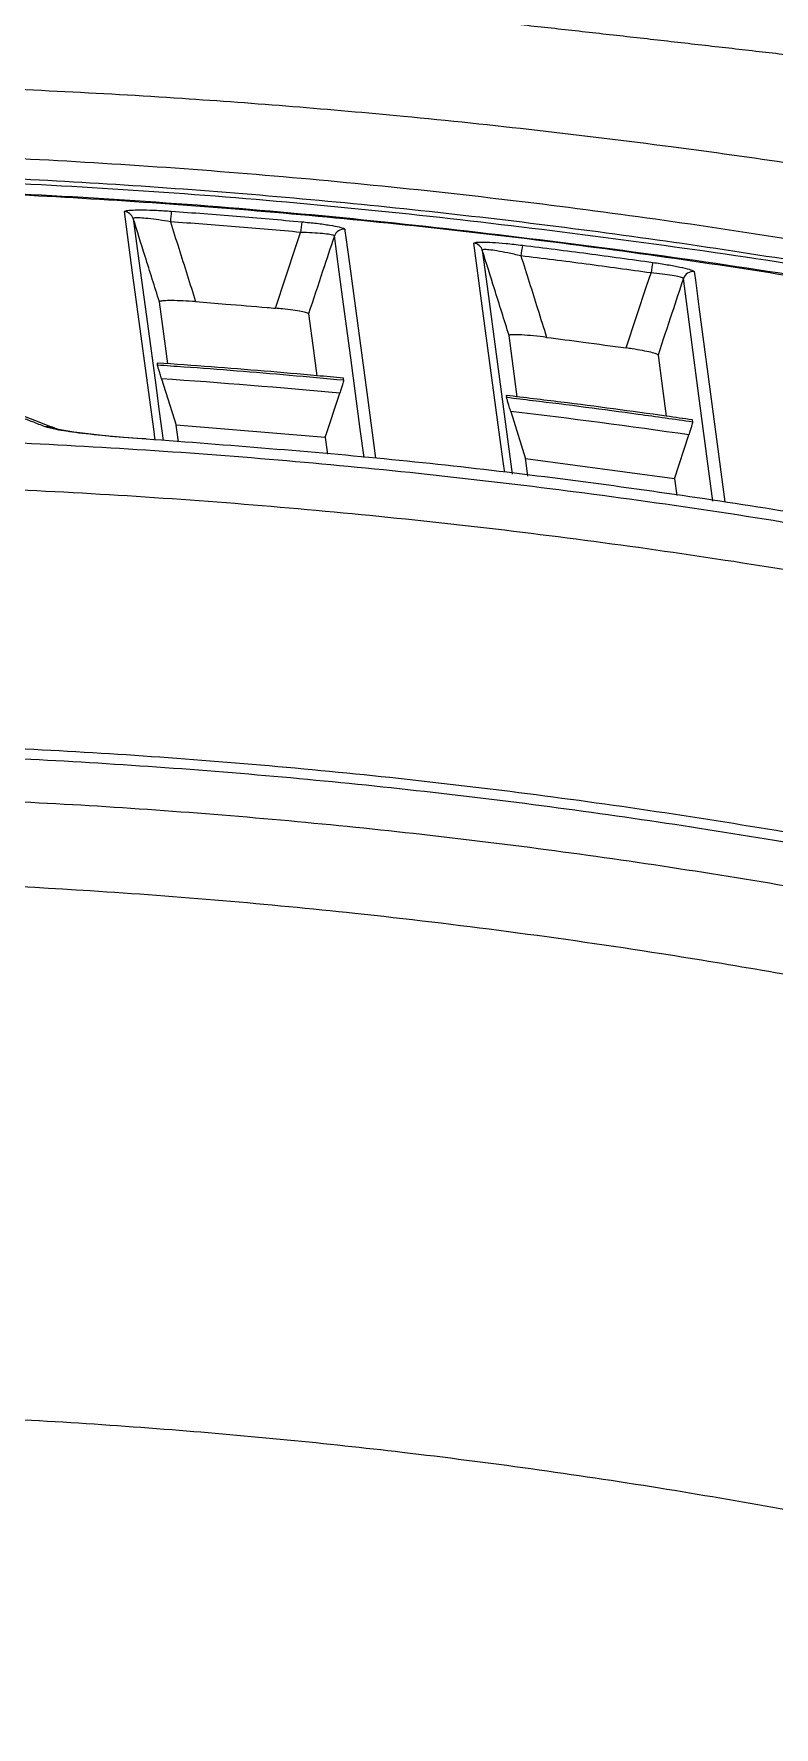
# Model space of a CAD drawing. Extents: x 525 to 609, y 649 to 778.
# Drawn here: x 551.42 to 553.65, y 681.08 to 686.19 of the extents above; entities that cross this region are included whole.
import ezdxf

# ---------------------------------------------------------------- set-up
doc = ezdxf.new("R2010")
doc.units = 0
doc.header["$MEASUREMENT"] = 0
doc.layers.add('1', color=4, linetype='Continuous')

# ---------------------------------------------------------------- blocks, each defined once
blk = doc.blocks.new('JETSETTER')
at = {"layer": '1', "color": 3, "linetype": 'Continuous', "lineweight": 25}
for p, q in [((27.7464, 15.9694), (27.7217, 16.154)), ((26.6608, 16.0711), (26.6615, 16.0656)), ((26.6742, 16.0236), (26.7182, 15.8835)), ((27.2229, 16.0201), (27.2222, 16.0256)), ((27.1674, 15.8468), (27.2112, 15.98)), ((27.7131, 15.9734), (27.7138, 15.9679)), ((27.1674, 15.8468), (26.7182, 15.8835)), ((27.7266, 15.9251), (27.7715, 15.782)), ((28.2748, 15.8941), (28.2741, 15.8996)), ((27.1674, 15.8468), (27.1742, 15.7959)), ((28.22, 15.7224), (28.2633, 15.8544)), ((28.22, 15.7224), (27.7715, 15.782)), ((28.22, 15.7224), (28.2267, 15.6719))]:
    blk.add_line(p, q, dxfattribs=at)
at = {"layer": '1', "color": 3, "linetype": 'Continuous', "lineweight": 25, "flags": 128}
for points in [[(26.655, 15.8404), (26.6543, 15.8453), (26.6516, 15.8652), (26.6409, 15.9448), (26.5979, 16.2631), (26.5871, 16.3429), (26.5621, 16.5278)], [(26.5888, 16.507), (26.6031, 16.4011), (26.6317, 16.1895), (26.6566, 16.0045), (26.6673, 15.9254), (26.6792, 15.8374)], [(27.0175, 16.2364), (27.0804, 16.4257), (27.0934, 16.4651)], [(27.2846, 15.7867), (27.2732, 15.8714), (27.2443, 16.0871), (27.2196, 16.2707), (27.2094, 16.3465), (27.195, 16.4543)], [(27.2263, 16.4747), (27.2269, 16.4697), (27.2296, 16.4498), (27.2404, 16.3698), (27.2834, 16.05), (27.2945, 15.9677), (27.3192, 15.7839)], [(27.708, 15.7418), (27.7074, 15.7468), (27.7047, 15.7669), (27.6939, 15.8473), (27.6509, 16.1684), (27.6155, 16.4326)], [(27.6408, 16.4118), (27.6554, 16.3022), (27.6847, 16.083), (27.7311, 15.736)], [(28.0745, 16.1166), (28.1371, 16.3058), (28.1494, 16.3427)], [(28.2795, 16.3465), (28.2802, 16.3414), (28.2829, 16.3212), (28.2936, 16.2404), (28.3366, 15.9167), (28.3717, 15.6522)], [(28.3357, 15.6548), (28.3237, 15.7453), (28.2937, 15.9718), (28.2467, 16.3262)], [(26.6932, 16.0687), (26.6859, 16.1224), (26.6679, 16.2558)], [(27.1172, 16.2195), (27.13, 16.1242), (27.1423, 16.0329)], [(28.1704, 16.0953), (28.1838, 15.9946), (28.1949, 15.911)], [(26.725, 15.8335), (26.72, 15.8701), (26.7182, 15.8835)], [(26.628, 15.8421), (26.6172, 15.8428), (26.5607, 15.847), (26.5039, 15.852), (26.4529, 15.8574), (26.4099, 15.8629), (26.3806, 15.8676), (26.3635, 15.871), (26.3581, 15.8724), (26.3592, 15.872), (26.3599, 15.8717), (26.36, 15.8717), (26.36, 15.8717), (26.36, 15.8717), (26.36, 15.8717), (26.3589, 15.8721)], [(26.6282, 15.8417), (26.6281, 15.842), (26.628, 15.8421)], [(27.7784, 15.7303), (27.7722, 15.7772), (27.7715, 15.782)]]:
    blk.add_lwpolyline(points, dxfattribs=at)
at = {"layer": '1', "color": 3, "linetype": 'Continuous', "lineweight": 25}
for centre, radius, start, end in [((26.5603, 16.4979), 0.0299, 17.5543, 86.4612), ((27.4778, 16.4489), 0.7784, 174.089, 176.4552), ((27.5964, 16.4273), 0.5044, 172.0468, 175.702), ((27.2235, 16.4448), 0.03, 84.6197, 161.6062), ((27.6122, 16.4028), 0.0299, 17.5042, 83.7127), ((28.0734, 16.3636), 0.3175, 168.6044, 174.4248), ((28.4092, 16.3139), 0.2615, 166.5814, 173.663), ((28.2752, 16.3168), 0.03, 81.8655, 161.6469), ((26.32, 15.7684), 0.1108, 68.8244, 88.2202)]:
    blk.add_arc(centre, radius, start, end, dxfattribs=at)
for centre, major_axis, ratio, start_param, end_param in [((25.2358, -5.2991), (0.1049, 21.3715), 0.992653, 6.194883, 6.22028), ((25.2461, -5.2986), (-0.2639, 21.3692), 0.992617, 6.128028, 6.15354)]:
    blk.add_ellipse(centre, major_axis=major_axis, ratio=ratio, start_param=start_param, end_param=end_param, dxfattribs=at)
for points, knots in [([(18.8029, 16.5674), (18.8386, 16.5766), (18.9118, 16.5956), (19.0246, 16.6243), (19.1432, 16.654), (19.2676, 16.6848), (19.3978, 16.7165), (19.5338, 16.7491), (19.6757, 16.7826), (19.8235, 16.8168), (19.9771, 16.8518), (20.1366, 16.8876), (20.3019, 16.924), (20.4731, 16.961), (20.8104, 17.0326), (21.2679, 17.1257), (21.7999, 17.2285), (22.1986, 17.3029), (22.5755, 17.3716), (22.9751, 17.443), (23.4417, 17.5246), (23.9087, 17.605), (24.3756, 17.6862), (24.8416, 17.7704), (25.2678, 17.8524), (25.6539, 17.9325), (25.9281, 17.9934), (26.1582, 18.0481), (26.3873, 18.1059), (26.629, 18.1741), (26.8257, 18.2368), (26.9375, 18.275), (27.0495, 18.3143), (27.1649, 18.3568), (27.2754, 18.4015), (27.3867, 18.4499), (27.5163, 18.5134), (27.6389, 18.5868), (27.7336, 18.6534), (27.7947, 18.7017), (27.8468, 18.748), (27.8818, 18.7817), (27.9104, 18.8112), (27.9271, 18.8296), (27.9346, 18.8379)], [0, 0, 0, 0, 0.011656, 0.023934, 0.036834, 0.050354, 0.064496, 0.079258, 0.09464, 0.110643, 0.127267, 0.144509, 0.162372, 0.180854, 0.199954, 0.2715, 0.328658, 0.371451, 0.399903, 0.449945, 0.499938, 0.549875, 0.599959, 0.649948, 0.699828, 0.737363, 0.774812, 0.788774, 0.812249, 0.849625, 0.868303, 0.877647, 0.887034, 0.9059, 0.91663, 0.924783, 0.944375, 0.962312, 0.970009, 0.981044, 0.986975, 0.992109, 0.996449, 1, 1, 1, 1]), ([(27.3541, 17.1347), (27.3242, 17.1379), (27.2658, 17.1442), (27.1803, 17.153), (27.0991, 17.1611), (27.0222, 17.1685), (26.9496, 17.1753), (26.8813, 17.1814), (26.7458, 17.1933), (26.5487, 17.2091), (26.1962, 17.2335), (25.7653, 17.2563), (25.2453, 17.2721), (24.7244, 17.276), (24.1984, 17.2681), (23.6541, 17.248), (23.1377, 17.2175), (22.6495, 17.1786), (22.2445, 17.1391), (21.9354, 17.1042), (21.7236, 17.0783), (21.5193, 17.052), (21.2585, 17.0161), (20.9853, 16.9751), (20.751, 16.9375), (20.5659, 16.9064), (20.3821, 16.8743), (20.1996, 16.841), (20.0182, 16.8067), (19.8382, 16.7713), (19.6595, 16.7349), (19.4821, 16.6975), (19.3061, 16.6591), (19.1316, 16.6197), (18.9584, 16.5796), (18.8436, 16.5518), (18.7864, 16.538)], [0, 0, 0, 0, 0.010688, 0.02086, 0.030516, 0.039655, 0.048276, 0.056379, 0.063964, 0.096469, 0.126364, 0.188885, 0.248683, 0.309279, 0.371427, 0.432505, 0.499082, 0.551222, 0.602341, 0.639906, 0.658717, 0.67599, 0.710973, 0.749461, 0.771076, 0.792565, 0.813925, 0.835154, 0.856251, 0.877212, 0.898035, 0.918718, 0.939258, 0.959653, 0.979901, 1, 1, 1, 1]), ([(31.7661, 16.5629), (31.7434, 16.5669), (31.6944, 16.5755), (31.6156, 16.5889), (31.5202, 16.6049), (31.4119, 16.6227), (31.2547, 16.6479), (31.0579, 16.6783), (30.8195, 16.7136), (30.5774, 16.7481), (30.3279, 16.7824), (30.0741, 16.8162), (29.855, 16.8444), (29.6786, 16.8665), (29.5405, 16.8836), (29.4016, 16.9006), (29.2578, 16.918), (29.1125, 16.9354), (28.9623, 16.9532), (28.8103, 16.9711), (28.6801, 16.9862), (28.5751, 16.9983), (28.495, 17.0075), (28.4142, 17.0168), (28.3056, 17.0292), (28.1688, 17.0448), (28.0036, 17.0633), (27.8387, 17.0817), (27.7109, 17.0957), (27.6204, 17.1056), (27.5661, 17.1116), (27.5124, 17.1174), (27.4591, 17.1232), (27.4063, 17.129), (27.3715, 17.1328), (27.3541, 17.1347)], [0, 0, 0, 0, 0.017982, 0.038831, 0.062547, 0.093838, 0.125134, 0.187726, 0.250288, 0.312796, 0.375249, 0.439524, 0.500138, 0.532228, 0.562768, 0.594718, 0.625384, 0.657137, 0.687816, 0.719429, 0.750191, 0.765837, 0.781457, 0.797072, 0.812706, 0.844022, 0.875184, 0.906509, 0.937575, 0.948075, 0.958526, 0.968935, 0.979312, 0.989664, 1, 1, 1, 1]), ([(19.3999, 16.1541), (19.4315, 16.1623), (19.4957, 16.179), (19.5933, 16.2039), (19.6936, 16.229), (19.7966, 16.2543), (19.9022, 16.2797), (20.0105, 16.3053), (20.1215, 16.331), (20.2352, 16.3567), (20.3515, 16.3824), (20.4705, 16.4081), (20.5921, 16.4337), (20.7165, 16.4592), (20.8957, 16.495), (21.1805, 16.5492), (21.5615, 16.6155), (21.953, 16.6762), (22.7239, 16.7831), (23.8136, 16.8881), (25.043, 16.9258), (25.992, 16.9104), (26.708, 16.8751), (27.4508, 16.815), (28.0637, 16.7454), (28.5755, 16.6739), (28.9408, 16.617), (29.3059, 16.5541), (29.6156, 16.4957), (29.8686, 16.4448), (30.063, 16.4039), (30.2518, 16.3627), (30.435, 16.3211), (30.6125, 16.2794), (30.7843, 16.2377), (30.9506, 16.1962), (31.0594, 16.168), (31.113, 16.1542)], [0, 0, 0, 0, 0.008298, 0.016819, 0.025563, 0.03453, 0.043717, 0.053126, 0.062755, 0.072604, 0.082673, 0.09296, 0.103467, 0.114192, 0.125136, 0.1498, 0.187649, 0.223114, 0.250141, 0.384756, 0.499971, 0.561217, 0.624898, 0.681354, 0.749847, 0.781019, 0.81223, 0.843502, 0.87486, 0.89211, 0.908901, 0.925234, 0.941108, 0.956523, 0.971478, 0.985971, 1, 1, 1, 1]), ([(30.9817, 15.9134), (30.7098, 15.9864), (30.1656, 16.1325), (29.3382, 16.311), (28.5044, 16.4593), (27.657, 16.5754), (26.7969, 16.6582), (25.9256, 16.7067), (25.0531, 16.72), (24.2116, 16.6986), (23.4024, 16.6468), (22.6263, 16.5688), (21.8506, 16.4624), (21.0767, 16.3266), (20.305, 16.1638), (19.797, 16.0317), (19.543, 15.9657)], [0, 0, 0, 0, 0.073061, 0.146185, 0.219308, 0.292368, 0.367557, 0.442815, 0.518073, 0.593262, 0.660587, 0.727938, 0.795264, 0.863501, 0.931763, 1, 1, 1, 1]), ([(19.6088, 15.9161), (19.8727, 15.9842), (20.4006, 16.1204), (21.2044, 16.2867), (22.0159, 16.4244), (22.833, 16.5303), (23.6524, 16.6046), (24.4746, 16.6474), (25.2999, 16.6584), (26.1247, 16.6376), (26.9458, 16.5852), (27.7617, 16.5016), (28.5776, 16.3865), (29.3919, 16.2387), (30.204, 16.061), (30.7383, 15.9163), (31.0054, 15.844)], [0, 0, 0, 0, 0.071117, 0.142234, 0.213812, 0.285389, 0.356511, 0.427632, 0.499232, 0.570832, 0.641816, 0.71283, 0.783815, 0.855866, 0.927947, 1, 1, 1, 1]), ([(19.5745, 15.8576), (19.5745, 15.8576), (19.8203, 15.9805), (20.3767, 16.04), (21.1702, 16.2401), (21.9838, 16.3713), (22.7991, 16.4813), (23.6197, 16.5567), (24.4432, 16.6011), (25.2681, 16.6135), (26.1529, 16.5925), (27.0968, 16.5298), (28.0958, 16.4126), (29.0927, 16.2603), (30.0635, 16.0187), (30.742, 15.9348), (31.0417, 15.785), (31.0417, 15.785)], [0, 0, 0, 0, 0, 0.070884, 0.141825, 0.212766, 0.283648, 0.354542, 0.425497, 0.496451, 0.567345, 0.653766, 0.740348, 0.826987, 0.913575, 1, 1, 1, 1, 1]), ([(31.04, 15.7824), (30.7734, 15.8553), (30.2402, 16.0013), (29.4294, 16.181), (28.6081, 16.3321), (27.7763, 16.4508), (26.9359, 16.5373), (26.1002, 16.5899), (25.2709, 16.6096), (24.4474, 16.5975), (23.6234, 16.5534), (22.8022, 16.4773), (21.9871, 16.37), (21.1776, 16.231), (20.3726, 16.0627), (19.8418, 15.9242), (19.5765, 15.8549)], [0, 0, 0, 0, 0.071541, 0.143112, 0.214652, 0.287314, 0.360008, 0.432669, 0.503348, 0.574028, 0.64519, 0.716352, 0.787028, 0.857704, 0.928852, 1, 1, 1, 1]), ([(30.9989, 15.8334), (30.9989, 15.8334), (30.704, 15.9808), (30.0344, 16.0589), (29.0786, 16.295), (28.0973, 16.4432), (27.1143, 16.5583), (26.1816, 16.621), (25.3033, 16.6432), (24.48, 16.6323), (23.6581, 16.5898), (22.8387, 16.5166), (22.0244, 16.4092), (21.2115, 16.2811), (20.4188, 16.0835), (19.8615, 16.0281), (19.6161, 15.9054), (19.6161, 15.9054)], [0, 0, 0, 0, 0, 0.085737, 0.171625, 0.257558, 0.343437, 0.429167, 0.50049, 0.571873, 0.643256, 0.71458, 0.785905, 0.857288, 0.928672, 1, 1, 1, 1, 1]), ([(26.5621, 16.5278), (26.5634, 16.5289), (26.5658, 16.531), (26.5869, 16.5327), (26.6185, 16.533), (26.659, 16.5319), (26.6888, 16.53), (26.7036, 16.5291)], [0, 0, 0, 0, 0.1929289, 0.3857508, 0.5833483, 0.7932448, 1, 1, 1, 1]), ([(26.7009, 16.497), (26.6892, 16.4989), (26.6657, 16.5028), (26.6336, 16.5068), (26.6085, 16.509), (26.5917, 16.5092), (26.5898, 16.5077), (26.5888, 16.507)], [0, 0, 0, 0, 0.210898, 0.423336, 0.620834, 0.811097, 1, 1, 1, 1]), ([(26.6679, 16.2558), (26.6535, 16.3015), (26.6272, 16.3852), (26.6008, 16.4689), (26.5888, 16.507)], [0, 0, 0, 0, 0.545731, 1, 1, 1, 1]), ([(26.7009, 16.497), (26.7177, 16.4437), (26.7431, 16.3635), (26.7684, 16.2832), (26.7769, 16.2562)], [0, 0, 0, 0, 0.663794, 1, 1, 1, 1]), ([(27.0934, 16.4651), (27.0281, 16.4709), (26.8973, 16.4824), (26.7664, 16.4922), (26.7009, 16.497)], [0, 0, 0, 0, 0.500024, 1, 1, 1, 1]), ([(26.7036, 16.5291), (26.7691, 16.5242), (26.9003, 16.5144), (27.0314, 16.5029), (27.0969, 16.4971)], [0, 0, 0, 0, 0.499976, 1, 1, 1, 1]), ([(27.0969, 16.4971), (27.1121, 16.4956), (27.1425, 16.4926), (27.1824, 16.4869), (27.2114, 16.4814), (27.2246, 16.4772), (27.2259, 16.4753), (27.2263, 16.4747)], [0, 0, 0, 0, 0.2274455, 0.4549316, 0.679101, 0.8974893, 1, 1, 1, 1]), ([(27.195, 16.4543), (27.1946, 16.4548), (27.1936, 16.4561), (27.1833, 16.4587), (27.1604, 16.4615), (27.1292, 16.4639), (27.1054, 16.4647), (27.0934, 16.4651)], [0, 0, 0, 0, 0.101698, 0.318716, 0.542515, 0.770849, 1, 1, 1, 1]), ([(27.195, 16.4543), (27.1832, 16.4189), (27.1573, 16.3406), (27.1314, 16.2624), (27.1172, 16.2195)], [0, 0, 0, 0, 0.4528477, 1, 1, 1, 1]), ([(27.6155, 16.4326), (27.6167, 16.4335), (27.6191, 16.4355), (27.6398, 16.4362), (27.671, 16.4351), (27.713, 16.4319), (27.7451, 16.4283), (27.7621, 16.4263)], [0, 0, 0, 0, 0.185446, 0.3707465, 0.5614949, 0.7671157, 1, 1, 1, 1]), ([(27.7573, 16.3944), (27.7438, 16.3975), (27.7185, 16.4031), (27.685, 16.4092), (27.6602, 16.4128), (27.6436, 16.4139), (27.6417, 16.4125), (27.6408, 16.4118)], [0, 0, 0, 0, 0.238572, 0.447031, 0.637432, 0.819505, 1, 1, 1, 1]), ([(27.7217, 16.154), (27.707, 16.2009), (27.68, 16.2868), (27.653, 16.3728), (27.6408, 16.4118)], [0, 0, 0, 0, 0.545726, 1, 1, 1, 1]), ([(27.7573, 16.3944), (27.774, 16.3413), (27.7998, 16.2594), (27.8256, 16.1774), (27.8347, 16.1486)], [0, 0, 0, 0, 0.647719, 1, 1, 1, 1]), ([(28.1494, 16.3427), (28.0841, 16.3518), (27.9535, 16.37), (27.8227, 16.3863), (27.7573, 16.3944)], [0, 0, 0, 0, 0.500024, 1, 1, 1, 1]), ([(27.7621, 16.4263), (27.8276, 16.4182), (27.9587, 16.4018), (28.0895, 16.3836), (28.1549, 16.3746)], [0, 0, 0, 0, 0.499977, 1, 1, 1, 1]), ([(28.2467, 16.3262), (28.2465, 16.3266), (28.2455, 16.328), (28.236, 16.331), (28.2141, 16.3352), (28.1841, 16.3394), (28.1609, 16.3416), (28.1494, 16.3427)], [0, 0, 0, 0, 0.0958713, 0.3172744, 0.5428666, 0.7711788, 1, 1, 1, 1]), ([(28.1549, 16.3746), (28.1697, 16.3723), (28.1994, 16.3679), (28.2378, 16.3604), (28.2658, 16.3536), (28.278, 16.349), (28.2791, 16.3471), (28.2795, 16.3465)], [0, 0, 0, 0, 0.2278169, 0.4556342, 0.6814434, 0.9036748, 1, 1, 1, 1]), ([(28.2467, 16.3262), (28.2352, 16.2914), (28.2098, 16.2145), (28.1844, 16.1375), (28.1704, 16.0953)], [0, 0, 0, 0, 0.451799, 1, 1, 1, 1]), ([(26.7769, 16.2562), (26.7641, 16.2571), (26.7386, 16.2588), (26.7045, 16.2597), (26.68, 16.2592), (26.669, 16.2576), (26.6682, 16.2563), (26.6679, 16.2558)], [0, 0, 0, 0, 0.231823, 0.463961, 0.686375, 0.892734, 1, 1, 1, 1]), ([(26.7769, 16.2562), (26.8072, 16.2538), (26.879, 16.2483), (26.9592, 16.2415), (27.0091, 16.2372), (27.0175, 16.2364)], [0, 0, 0, 0, 0.3781472, 0.8940304, 1, 1, 1, 1]), ([(27.1172, 16.2195), (27.116, 16.2206), (27.1136, 16.2226), (27.0963, 16.2265), (27.071, 16.2306), (27.0431, 16.2341), (27.0247, 16.2358), (27.0175, 16.2364)], [0, 0, 0, 0, 0.212777, 0.425465, 0.640619, 0.861129, 1, 1, 1, 1]), ([(27.8347, 16.1486), (27.8214, 16.1501), (27.7949, 16.1533), (27.7594, 16.156), (27.734, 16.1568), (27.7227, 16.1558), (27.7219, 16.1545), (27.7217, 16.154)], [0, 0, 0, 0, 0.235413, 0.471236, 0.694134, 0.896264, 1, 1, 1, 1]), ([(27.8347, 16.1486), (27.8715, 16.1438), (27.9515, 16.1335), (28.0314, 16.1225), (28.0745, 16.1166)], [0, 0, 0, 0, 0.4604398, 1, 1, 1, 1]), ([(28.1704, 16.0953), (28.1692, 16.0964), (28.1668, 16.0985), (28.1495, 16.1034), (28.1242, 16.1087), (28.0975, 16.1133), (28.0804, 16.1158), (28.0745, 16.1166)], [0, 0, 0, 0, 0.218682, 0.437302, 0.657614, 0.881367, 1, 1, 1, 1]), ([(27.2222, 16.0256), (27.1956, 16.028), (27.0629, 16.0404), (26.8758, 16.056), (26.7151, 16.0673), (26.6608, 16.0711)], [0, 0, 0, 0, 0.142012, 0.71008, 1, 1, 1, 1]), ([(26.6742, 16.0236), (26.6726, 16.0285), (26.6696, 16.0382), (26.6656, 16.0513), (26.6628, 16.0608), (26.6617, 16.0648), (26.6616, 16.0654), (26.6615, 16.0656)], [0, 0, 0, 0, 0.242494, 0.485341, 0.717847, 0.933796, 1, 1, 1, 1]), ([(26.6615, 16.0656), (26.6881, 16.0638), (26.8211, 16.0546), (27.0083, 16.0399), (27.1687, 16.0251), (27.2229, 16.0201)], [0, 0, 0, 0, 0.1420109, 0.7100771, 1, 1, 1, 1]), ([(27.2229, 16.0201), (27.2228, 16.0193), (27.2226, 16.0177), (27.2206, 16.0103), (27.2176, 16), (27.2142, 15.9893), (27.212, 15.9825), (27.2112, 15.98)], [0, 0, 0, 0, 0.2154154, 0.4307448, 0.6484092, 0.8712292, 1, 1, 1, 1]), ([(28.2741, 15.8996), (28.2477, 15.9034), (28.1157, 15.9224), (27.9288, 15.9474), (27.768, 15.9668), (27.7131, 15.9734)], [0, 0, 0, 0, 0.1413448, 0.7067422, 1, 1, 1, 1]), ([(27.7266, 15.9251), (27.7251, 15.9302), (27.7219, 15.9403), (27.7178, 15.9538), (27.715, 15.9634), (27.7139, 15.9672), (27.7138, 15.9678), (27.7138, 15.9679)], [0, 0, 0, 0, 0.24912, 0.498718, 0.734048, 0.947568, 1, 1, 1, 1]), ([(27.7138, 15.9679), (27.7403, 15.9648), (27.8726, 15.949), (28.0597, 15.9248), (28.2201, 15.9019), (28.2748, 15.8941)], [0, 0, 0, 0, 0.1413425, 0.7067357, 1, 1, 1, 1]), ([(26.3234, 15.8791), (26.3111, 15.8839), (26.2863, 15.8934), (26.2424, 15.9102), (26.2109, 15.9222), (26.1917, 15.9295)], [0, 0, 0, 0, 0.281553, 0.563106, 1, 1, 1, 1]), ([(26.36, 15.8717), (26.3501, 15.8755), (26.3063, 15.8925), (26.2625, 15.9092), (26.2285, 15.9221)], [0, 0, 0, 0, 0.2242729, 1, 1, 1, 1]), ([(26.6282, 15.8417), (26.5914, 15.8443), (26.5178, 15.8497), (26.423, 15.8599), (26.3543, 15.87), (26.3333, 15.8762), (26.3234, 15.8791)], [0, 0, 0, 0, 0.264883, 0.529428, 0.779817, 1, 1, 1, 1]), ([(28.2748, 15.8941), (28.2747, 15.8933), (28.2745, 15.8917), (28.2725, 15.8842), (28.2695, 15.8739), (28.2662, 15.8633), (28.264, 15.8567), (28.2633, 15.8544)], [0, 0, 0, 0, 0.218327, 0.436608, 0.656319, 0.879106, 1, 1, 1, 1]), ([(17.8682, 14.4652), (18.134, 14.5645), (18.6657, 14.7631), (19.4782, 15.0189), (20.2997, 15.2435), (21.1379, 15.4351), (21.9916, 15.5927), (22.8596, 15.715), (23.7321, 15.8002), (24.5987, 15.8477), (25.4581, 15.8582), (26.309, 15.8334), (27.158, 15.7734), (28.0118, 15.6774), (28.8689, 15.5441), (29.7278, 15.3726), (30.5786, 15.165), (31.3986, 14.9268), (32.1888, 14.664), (32.6928, 14.4679), (32.9451, 14.3698)], [0, 0, 0, 0, 0.055117, 0.1102815, 0.1654458, 0.2205627, 0.277281, 0.3340514, 0.3908219, 0.44754, 0.5026255, 0.5577589, 0.6128923, 0.6679778, 0.7246689, 0.7814119, 0.8381551, 0.8948464, 0.9473821, 1, 1, 1, 1]), ([(32.4393, 14.5972), (32.2043, 14.6822), (31.7338, 14.8522), (31.0169, 15.0734), (30.2928, 15.2702), (29.5657, 15.4389), (28.8364, 15.5807), (28.1051, 15.6952), (27.3689, 15.7853), (26.8751, 15.8229), (26.6282, 15.8417)], [0, 0, 0, 0, 0.1257, 0.251587, 0.377281, 0.503145, 0.627034, 0.750923, 0.875461, 1, 1, 1, 1]), ([(32.8992, 14.2388), (32.6489, 14.336), (32.1479, 14.5306), (31.3703, 14.7888), (30.5708, 15.0211), (29.7496, 15.2228), (28.9207, 15.3906), (28.0777, 15.5252), (27.2215, 15.625), (26.3534, 15.6889), (25.4832, 15.7158), (24.621, 15.7058), (23.768, 15.6597), (22.9253, 15.579), (22.0867, 15.4637), (21.2458, 15.3123), (20.404, 15.1239), (19.563, 14.8971), (18.7315, 14.6375), (18.1876, 14.4349), (17.9157, 14.3337)], [0, 0, 0, 0, 0.05254, 0.105163, 0.16025, 0.215385, 0.27052, 0.325608, 0.382294, 0.439032, 0.49577, 0.552457, 0.607575, 0.662741, 0.717907, 0.773025, 0.829743, 0.886512, 0.943282, 1, 1, 1, 1]), ([(17.887, 13.4768), (18.1951, 13.5974), (18.8115, 13.8387), (19.7577, 14.1409), (20.7245, 14.4004), (21.7117, 14.6105), (22.7163, 14.7707), (23.6599, 14.8713), (24.5387, 14.9233), (25.3508, 14.9376), (26.1628, 14.9183), (26.981, 14.8647), (27.8039, 14.7757), (28.6303, 14.6504), (29.4505, 14.49), (30.2194, 14.3053), (30.9371, 14.1027), (31.6055, 13.8875), (32.2675, 13.6497), (32.7018, 13.471), (32.9189, 13.3817)], [0, 0, 0, 0, 0.064318, 0.128678, 0.192996, 0.258873, 0.324795, 0.390672, 0.443264, 0.495903, 0.548541, 0.601134, 0.655263, 0.709442, 0.763621, 0.817751, 0.863195, 0.908639, 0.95432, 1, 1, 1, 1]), ([(33.4456, 13.1131), (33.2235, 13.2124), (32.7793, 13.4111), (32.0994, 13.6774), (31.4078, 13.921), (30.7041, 14.1388), (29.9897, 14.3307), (29.2455, 14.5007), (28.4717, 14.6451), (27.6689, 14.7607), (26.862, 14.8429), (26.0447, 14.8919), (25.2179, 14.9062), (24.3832, 14.8849), (23.55, 14.828), (22.6916, 14.7323), (21.8099, 14.5934), (20.9074, 14.4071), (20.0085, 14.1772), (19.1158, 13.9019), (18.23, 13.585), (17.6536, 13.3382), (17.3655, 13.2149)], [0, 0, 0, 0, 0.04406, 0.088135, 0.132195, 0.176825, 0.22147, 0.266099, 0.314989, 0.363922, 0.412855, 0.461745, 0.51207, 0.562442, 0.612813, 0.663139, 0.718691, 0.774275, 0.829828, 0.886541, 0.943287, 1, 1, 1, 1]), ([(33.4459, 12.9701), (33.2242, 13.0701), (32.7807, 13.27), (32.1017, 13.5381), (31.4109, 13.7834), (30.7078, 14.0027), (29.9939, 14.1961), (29.2518, 14.367), (28.4818, 14.512), (27.6845, 14.6281), (26.8831, 14.7111), (26.0713, 14.7611), (25.2501, 14.7767), (24.4208, 14.7569), (23.5931, 14.7017), (22.7353, 14.6075), (21.8495, 14.469), (20.9384, 14.2815), (20.0308, 14.0491), (19.1295, 13.7701), (18.2353, 13.4482), (17.6538, 13.1973), (17.3632, 13.0719)], [0, 0, 0, 0, 0.04402, 0.088056, 0.132076, 0.176673, 0.221285, 0.265882, 0.314418, 0.362996, 0.411575, 0.460111, 0.510072, 0.560079, 0.610086, 0.660047, 0.71609, 0.772164, 0.828207, 0.88546, 0.942747, 1, 1, 1, 1]), ([(19.775, 13.7056), (19.8023, 13.7138), (19.8584, 13.7306), (19.9448, 13.756), (20.0355, 13.7821), (20.1306, 13.809), (20.2301, 13.8366), (20.3339, 13.8648), (20.4422, 13.8936), (20.5548, 13.9228), (20.6719, 13.9524), (20.7935, 13.9823), (20.9195, 14.0124), (21.05, 14.0426), (21.2816, 14.0945), (21.7053, 14.1829), (22.2671, 14.2823), (22.8798, 14.3698), (23.6117, 14.452), (24.4066, 14.5062), (25.1874, 14.5219), (25.8338, 14.513), (26.5029, 14.4823), (27.3009, 14.4142), (27.9821, 14.3245), (28.4981, 14.239), (28.8028, 14.1833), (29.0888, 14.1264), (29.3561, 14.069), (29.6049, 14.012), (29.8353, 13.9562), (30.0474, 13.9021), (30.2414, 13.8503), (30.4174, 13.8015), (30.5754, 13.7562), (30.6747, 13.7266), (30.7215, 13.7127)], [0, 0, 0, 0, 0.007712, 0.015819, 0.024322, 0.033221, 0.042516, 0.052206, 0.062292, 0.072774, 0.083651, 0.094924, 0.106593, 0.118657, 0.131117, 0.1707, 0.235591, 0.285217, 0.337885, 0.434528, 0.500329, 0.548838, 0.609145, 0.681251, 0.765153, 0.794678, 0.822568, 0.848823, 0.873443, 0.896428, 0.917777, 0.937492, 0.955572, 0.972016, 0.986826, 1, 1, 1, 1]), ([(31.0414, 11.9694), (31.0157, 11.9781), (30.9634, 11.9957), (30.8838, 12.0221), (30.8016, 12.0488), (30.7171, 12.0758), (30.63, 12.1031), (30.5405, 12.1307), (30.4486, 12.1585), (30.3541, 12.1865), (30.2571, 12.2146), (30.1576, 12.2428), (30.0556, 12.2711), (29.9511, 12.2994), (29.8441, 12.3277), (29.7345, 12.3559), (29.552, 12.4016), (29.2747, 12.4673), (28.9133, 12.545), (28.5391, 12.6172), (28.0391, 12.7029), (27.4284, 12.7878), (26.6874, 12.8603), (25.9631, 12.9025), (25.2276, 12.9158), (24.4933, 12.9001), (23.7784, 12.8562), (23.0399, 12.7822), (22.4311, 12.6962), (21.9249, 12.6079), (21.5627, 12.5371), (21.2031, 12.4591), (20.895, 12.3855), (20.6413, 12.3206), (20.4428, 12.2672), (20.2534, 12.214), (20.073, 12.1612), (19.9015, 12.109), (19.7391, 12.0578), (19.5854, 12.0078), (19.4861, 11.9742), (19.4379, 11.9579)], [0, 0, 0, 0, 0.0069, 0.014006, 0.021318, 0.028836, 0.036561, 0.044492, 0.052629, 0.060972, 0.069522, 0.078278, 0.087241, 0.09641, 0.105785, 0.115368, 0.125156, 0.153582, 0.187758, 0.219065, 0.250376, 0.316629, 0.375635, 0.439483, 0.500877, 0.562461, 0.626014, 0.682784, 0.750957, 0.782148, 0.813334, 0.844683, 0.875635, 0.89379, 0.911198, 0.927861, 0.943779, 0.958951, 0.973379, 0.987062, 1, 1, 1, 1])]:
    blk.add_open_spline(points, degree=3, knots=knots, dxfattribs=at)

msp = doc.modelspace()

# ---------------------------------------------------------------- block references
at = {"layer": '1'}
msp.add_blockref('JETSETTER', (525.1273, 669.1243), dxfattribs=at)

doc.saveas('drawing.dxf')
